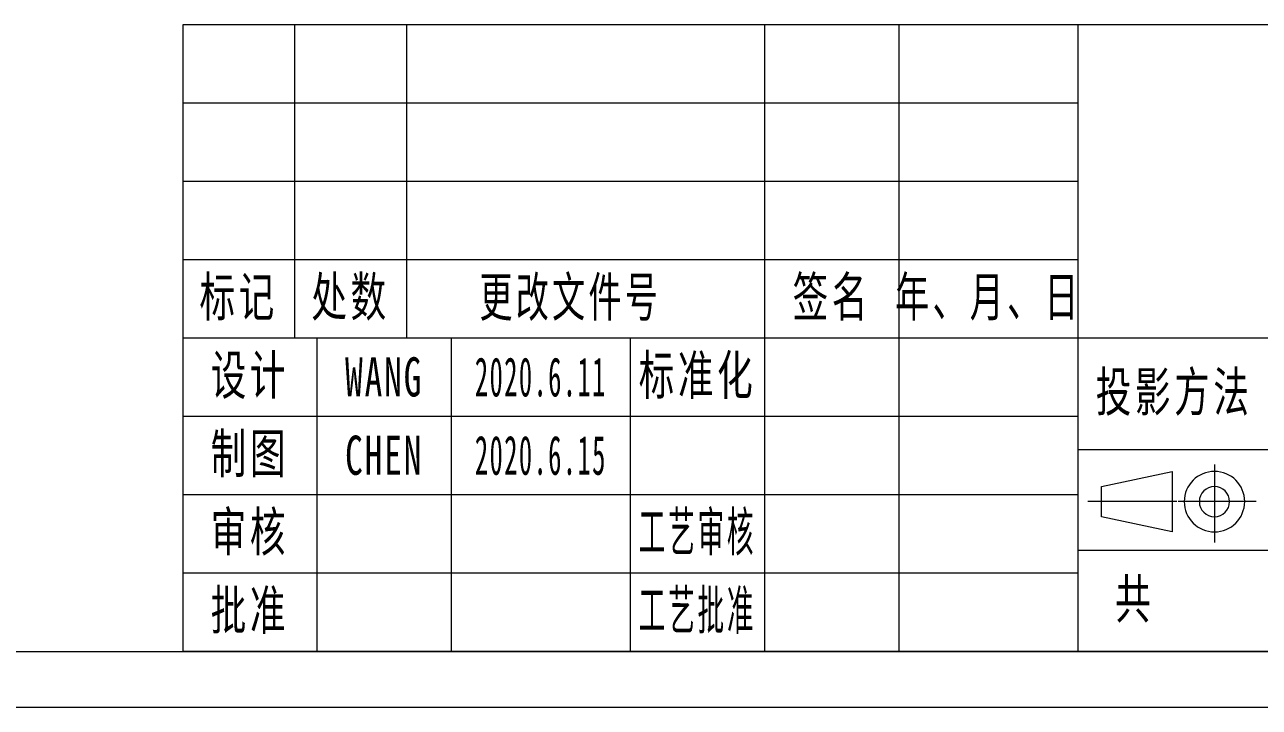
# Model space of a CAD drawing. Header units: millimetres. Extents: x -15766 to 80009, y -9701 to 15159.
# Drawn here: x -12450.8 to -12340.5, y 6744.8 to 6805.8 of the extents above; entities that cross this region are included whole.
import ezdxf

# ---------------------------------------------------------------- set-up
doc = ezdxf.new("R2010")
doc.units = ezdxf.units.MM
doc.linetypes.add('CENTER-HOKUTO_1', pattern=[16, 13, -1, 1, -1])
for name, color, linetype, lineweight in [('CDRAFT0', 7, 'Continuous', 18), ('title_frame', 7, 'Continuous', 18), ('尺寸线层', 3, 'Continuous', 18), ('粗实线层_1', 7, 'Continuous', 15), ('细实线层', 7, 'Continuous', 18)]:
    doc.layers.add(name, color=color, linetype=linetype, lineweight=lineweight)
doc.styles.add('UserTxtStyle1', font='', dxfattribs={"width": 0.618357})
doc.styles.add('UserTxtStyle2', font='', dxfattribs={"width": 0.634692})
doc.styles.add('标准', font='', dxfattribs={"width": 0.667})
doc.styles.get('UserTxtStyle1').set_extended_font_data('宋体')
doc.styles.get('UserTxtStyle2').set_extended_font_data('宋体')
doc.styles.get('标准').set_extended_font_data('宋体')

# ---------------------------------------------------------------- blocks, each defined once
blk = doc.blocks.new('*X1247')
at = {"layer": 'CDRAFT0'}
blk.add_line((0, 0), (420, 0), dxfattribs=at)
at = {"layer": '粗实线层_1'}
blk.add_line((25, 5), (415, 5), dxfattribs=at)

msp = doc.modelspace()

# ---------------------------------------------------------------- linework, layer by layer
at = {"layer": '粗实线层_1'}
for p, q in [((-12256.65675, 6805.79172), (-12436.65675, 6805.79172)), ((-12436.65675, 6805.79172), (-12436.65675, 6749.79172)), ((-12356.65675, 6805.79172), (-12356.65675, 6749.79172)), ((-12306.65675, 6777.79172), (-12436.65675, 6777.79172)), ((-12396.65675, 6777.79172), (-12396.65675, 6749.79172)), ((-12356.65675, 6770.79172), (-12436.65675, 6770.79172)), ((-12356.65675, 6763.79172), (-12436.65675, 6763.79172)), ((-12306.65675, 6758.79172), (-12356.65675, 6758.79172)), ((-12356.65675, 6756.79172), (-12436.65675, 6756.79172)), ((-12256.65675, 6749.79172), (-12436.65675, 6749.79172))]:
    msp.add_line(p, q, dxfattribs=at)
at = {"layer": '细实线层'}
for p, q in [((-12426.65675, 6805.79172), (-12426.65675, 6777.79172)), ((-12416.65675, 6805.79172), (-12416.65675, 6777.79172)), ((-12384.65675, 6805.79172), (-12384.65675, 6749.79172)), ((-12372.65675, 6805.79172), (-12372.65675, 6749.79172)), ((-12356.65675, 6798.79172), (-12436.65675, 6798.79172)), ((-12356.65675, 6791.79172), (-12436.65675, 6791.79172)), ((-12356.65675, 6784.79172), (-12436.65675, 6784.79172)), ((-12424.65675, 6777.79172), (-12424.65675, 6749.79172)), ((-12412.65675, 6777.79172), (-12412.65675, 6749.79172)), ((-12306.65675, 6767.79172), (-12356.65675, 6767.79172))]:
    msp.add_line(p, q, dxfattribs=at)
at = {"layer": '细实线层', "color": 2, "linetype": 'CENTER-HOKUTO_1', "lineweight": 18}
for p, q in [((-12344.45862, 6766.49154), (-12344.45862, 6759.51474)), ((-12347.80871, 6763.17054), (-12355.76676, 6763.17054)), ((-12340.74628, 6763.17054), (-12347.70194, 6763.17054))]:
    msp.add_line(p, q, dxfattribs=at)
at = {"layer": '细实线层', "color": 3}
for p, q in [((-12354.55508, 6764.52054), (-12348.22803, 6765.87054)), ((-12348.22803, 6765.87054), (-12348.22803, 6760.47054)), ((-12354.55508, 6761.82054), (-12354.55508, 6764.52054)), ((-12348.22803, 6760.47054), (-12354.55508, 6761.82054))]:
    msp.add_line(p, q, dxfattribs=at)
for radius in [2.7, 1.35]:
    msp.add_arc((-12344.45862, 6763.17054), radius, 0, 359.9893827, dxfattribs=at)

# ---------------------------------------------------------------- block references
at = {"layer": 'title_frame'}
msp.add_blockref('*X1247', (-12671.65675, 6744.79172), dxfattribs=at)

# ---------------------------------------------------------------- texts
at = {"layer": '尺寸线层', "char_height": 3.5, "attachment_point": 5, "line_spacing_factor": 1.15057}
for s, insert, width, style in [('\\T1.1;标记', (-12431.65675, 6781.29172), 18, '标准'), ('\\T1.1;处数', (-12421.65675, 6781.29172), 18, '标准'), ('\\T1.1;更改文件号', (-12402.02333, 6781.26772), 30, 'UserTxtStyle1'), ('\\T1.1;签名', (-12378.65675, 6781.29172), 22, '标准'), ('\\T1.1;年、月、日', (-12364.65675, 6781.29172), 30, 'UserTxtStyle2'), ('\\T1.1;设计', (-12430.65675, 6774.29172), 22, '标准'), ('\\T1.1;标准化', (-12390.65675, 6774.29172), 22, '标准'), ('{\\T1.1;WANG}', (-12418.65675, 6774.29172), 22, '标准'), ('{\\W0.5;\\T1.1;2020.6.11}', (-12404.65675, 6774.29172), 16, '标准'), ('\\T1.1;投影方法', (-12348.06175, 6772.79172), 22, '标准'), ('\\T1.1;制图', (-12430.65675, 6767.29172), 22, '标准'), ('{\\T1.1;CHEN}', (-12418.65675, 6767.29172), 22, '标准'), ('{\\W0.5;\\T1.1;2020.6.15}', (-12404.65675, 6767.29172), 16, '标准'), ('\\T1.1;审核', (-12430.65675, 6760.29172), 22, '标准'), ('{\\W0.5;\\T1.1;工艺审核}', (-12390.65675, 6760.29172), 22, '标准'), ('\\T1.1;共', (-12351.58541, 6754.29172), 8, '标准'), ('{\\T1.1;批准}', (-12430.65675, 6753.29172), 22, '标准'), ('{\\W0.5;\\T1.1;工艺批准}', (-12390.65675, 6753.29172), 22, '标准')]:
    msp.add_mtext(s, dxfattribs=dict(at, insert=insert, width=width, style=style))

doc.saveas('drawing.dxf')
